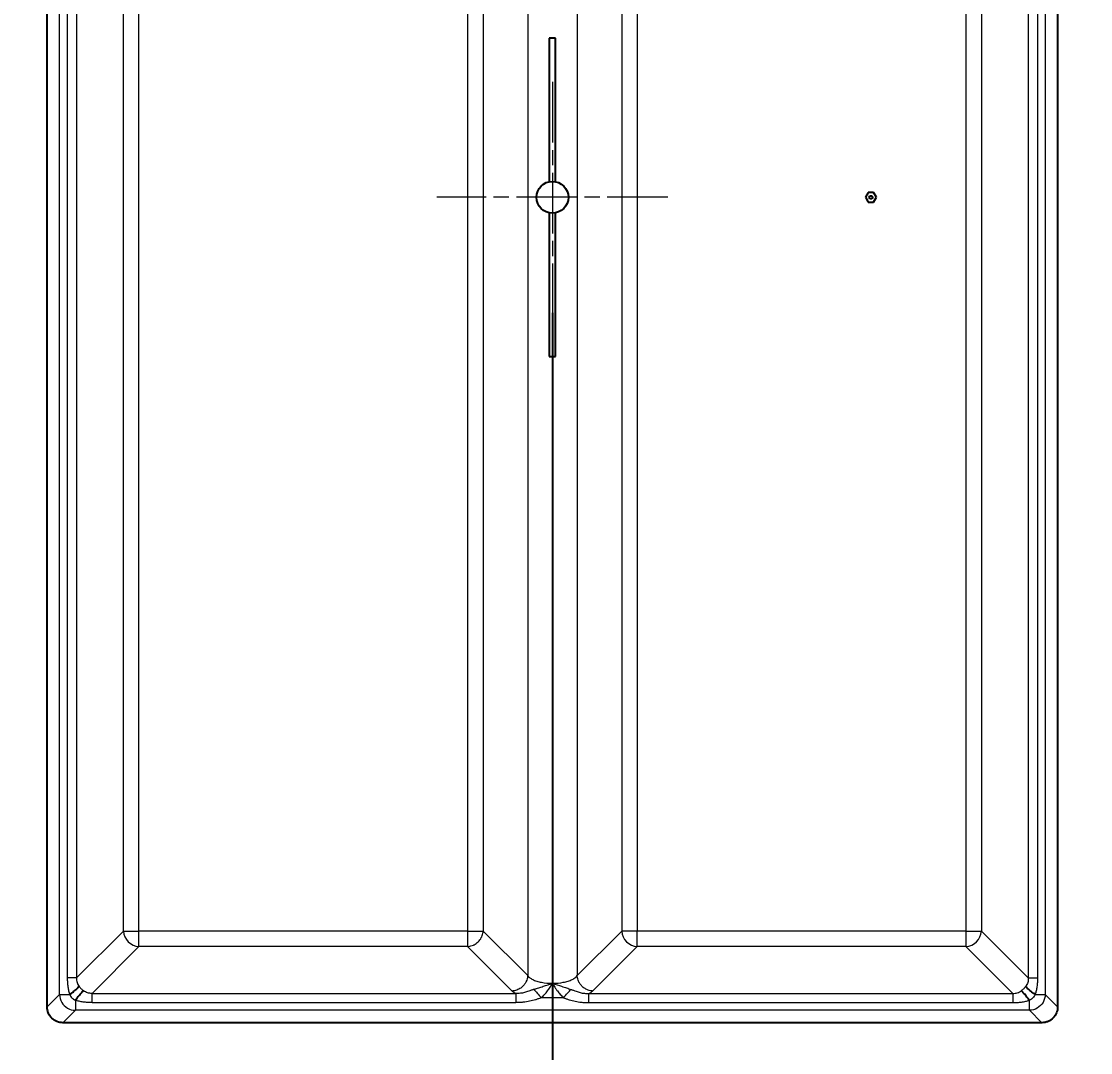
# Model space of a CAD drawing. Header units: millimetres. Extents: x 0 to 1486, y 0 to 1051.
# Drawn here: x 405.82 to 439.4, y 170.37 to 202.78 of the extents above; entities that cross this region are included whole.
import ezdxf

# ---------------------------------------------------------------- set-up
doc = ezdxf.new("R2010")
doc.units = ezdxf.units.MM
doc.header["$LTSCALE"] = 1.25
doc.linetypes.add('CHAIN', pattern=[0.3543, 0.2362, -0.0295, 0.0591, -0.0295])
for name, color, linetype, lineweight, true_color in [('Bemaßungen(DIN)', 7, 'Continuous', 5, 0x262659), ('Mittelpunktmarkierung(DIN)', 7, 'Continuous', 9, 0x262659), ('Sichtbare Kanten(DIN)', 7, 'Continuous', 25, 0x262659), ('Sichtbare tangentiale Kanten(DIN)', 7, 'Continuous', 15, 0x1a1a3e)]:
    doc.layers.add(name, color=color, linetype=linetype, lineweight=lineweight, true_color=true_color)
doc.styles.add('Aktuell-DINGroßer Text', font='arial.ttf')
doc.dimstyles.new('STANDARD-DIN', dxfattribs={"dimscale": 1.25, "dimtxt": 5.25, "dimasz": 2.5, "dimexe": 3.175, "dimexo": 0, "dimgap": 0.8, "dimtad": 1, "dimrnd": 1e-08, "dimtxsty": 'Aktuell-DINGroßer Text', "dimcen": 0.09, "dimdle": 10, "dimclrd": 256, "dimclre": 256, "dimclrt": 256, "dimazin": 2, "dimtfac": 0.666667, "dimtmove": 0, "dimatfit": 3, "dimfxl": 1, "dimtolj": 1, "dimlwd": 25, "dimlwe": 25, "dimarcsym": 0})

# ---------------------------------------------------------------- blocks, each defined once
blk = doc.blocks.new('_DotSmall')
at = {"color": 0, "linetype": 'ByBlock', "const_width": 0.5}
blk.add_lwpolyline([(-0.0625, 0, 1), (0.0625, 0, 1)], format="xyb", close=True, dxfattribs=at)
blk = doc.blocks.new('*D105')
at = {"layer": 'Bemaßungen(DIN)', "color": 250, "linetype": 'Continuous', "lineweight": 25, "true_color": 0x3f3f3f, "transparency": 16777216}
for p, q in [((388.998, 197.249), (388.998, 74.53)), ((422.498, 193.624), (422.498, 74.53)), ((388.998, 78.499), (422.498, 78.499))]:
    blk.add_line(p, q, dxfattribs=at)
at = {"layer": 'Defpoints', "color": 0, "linetype": 'Continuous', "transparency": 16777216}
for p in [(388.998, 197.249), (422.498, 193.624), (422.498, 78.499)]:
    blk.add_point(p, dxfattribs=at)
at = {"layer": 'Bemaßungen(DIN)', "color": 250, "linetype": 'Continuous', "lineweight": 25, "true_color": 0x3f3f3f, "transparency": 16777216, "xscale": 3.125, "yscale": 3.125, "zscale": 3.125, "rotation": 180}
blk.add_blockref('_DotSmall', (388.998, 78.499), dxfattribs=at)
at = {"layer": 'Bemaßungen(DIN)', "color": 250, "linetype": 'Continuous', "lineweight": 25, "true_color": 0x3f3f3f, "transparency": 16777216, "xscale": 3.125, "yscale": 3.125, "zscale": 3.125}
blk.add_blockref('_DotSmall', (422.498, 78.499), dxfattribs=at)
at = {"layer": 'Bemaßungen(DIN)', "color": 179, "linetype": 'Continuous', "lineweight": 25, "true_color": 0x262659, "transparency": 16777216, "insert": (391.668, 87.386), "char_height": 6.5625, "attachment_point": 1, "style": 'Aktuell-DINGroßer Text'}
blk.add_mtext('\\A1;33,5{\\H4.375;±0,1}', dxfattribs=at)
blk = doc.blocks.new('*D106')
at = {"layer": 'Bemaßungen(DIN)', "color": 250, "linetype": 'Continuous', "lineweight": 25, "true_color": 0x3f3f3f, "transparency": 16777216}
for p, q in [((458.998, 197.249), (458.998, 74.53)), ((422.498, 193.624), (422.498, 74.53)), ((422.498, 78.499), (458.998, 78.499))]:
    blk.add_line(p, q, dxfattribs=at)
at = {"layer": 'Defpoints', "color": 0, "linetype": 'Continuous', "transparency": 16777216}
for p in [(458.998, 197.249), (422.498, 193.624), (458.998, 78.499)]:
    blk.add_point(p, dxfattribs=at)
at = {"layer": 'Bemaßungen(DIN)', "color": 250, "linetype": 'Continuous', "lineweight": 25, "true_color": 0x3f3f3f, "transparency": 16777216, "xscale": 3.125, "yscale": 3.125, "zscale": 3.125, "rotation": 180}
blk.add_blockref('_DotSmall', (422.498, 78.499), dxfattribs=at)
at = {"layer": 'Bemaßungen(DIN)', "color": 250, "linetype": 'Continuous', "lineweight": 25, "true_color": 0x3f3f3f, "transparency": 16777216, "xscale": 3.125, "yscale": 3.125, "zscale": 3.125}
blk.add_blockref('_DotSmall', (458.998, 78.499), dxfattribs=at)
at = {"layer": 'Bemaßungen(DIN)', "color": 179, "linetype": 'Continuous', "lineweight": 25, "true_color": 0x262659, "transparency": 16777216, "insert": (438.214, 86.061), "char_height": 6.5625, "attachment_point": 1, "style": 'Aktuell-DINGroßer Text'}
blk.add_mtext('\\A1; \\fArial|b0|i0;{\\H6.5625; }', dxfattribs=at)
blk = doc.blocks.new('*D125')
at = {"layer": 'Bemaßungen(DIN)', "color": 250, "linetype": 'Continuous', "lineweight": 25, "true_color": 0x3f3f3f, "transparency": 16777216}
for p, q in [((422.498, 193.624), (422.498, 102.655)), ((458.998, 193.624), (458.998, 102.655)), ((455.873, 106.624), (425.623, 106.624))]:
    blk.add_line(p, q, dxfattribs=at)
at = {"layer": 'Bemaßungen(DIN)', "color": 250, "linetype": 'Continuous', "true_color": 0x3f3f3f, "transparency": 16777216}
for points in [[(425.623, 107.145), (425.623, 106.103), (422.498, 106.624)], [(455.873, 107.145), (455.873, 106.103), (458.998, 106.624)]]:
    blk.add_solid(points, dxfattribs=at)
at = {"layer": 'Defpoints', "color": 0, "linetype": 'Continuous', "transparency": 16777216}
for p in [(422.498, 193.624), (458.998, 193.624), (422.498, 106.624)]:
    blk.add_point(p, dxfattribs=at)
at = {"layer": 'Bemaßungen(DIN)', "color": 179, "linetype": 'Continuous', "lineweight": 25, "true_color": 0x262659, "transparency": 16777216, "insert": (426.655, 115.511), "char_height": 6.5625, "attachment_point": 1, "style": 'Aktuell-DINGroßer Text'}
blk.add_mtext('\\A1;36,5{\\H4.375;±0,1}', dxfattribs=at)

msp = doc.modelspace()

# ---------------------------------------------------------------- linework, layer by layer
at = {"layer": 'Mittelpunktmarkierung(DIN)', "linetype": 'CHAIN', "ltscale": 6.444903}
for p, q in [((422.4985, 200.8739), (422.4985, 193.6239)), ((426.1235, 197.2489), (418.8735, 197.2489))]:
    msp.add_line(p, q, dxfattribs=at)
at = {"layer": 'Sichtbare Kanten(DIN)'}
for p, q in [((406.6335, 171.809), (406.6335, 222.6887)), ((438.3635, 222.6887), (438.3635, 171.809)), ((422.5985, 202.2489), (422.3985, 202.2489)), ((422.3985, 202.2489), (422.3985, 197.7388)), ((422.5985, 197.7388), (422.5985, 202.2489)), ((432.4119, 197.3989), (432.3253, 197.2489)), ((432.3253, 197.2489), (432.4119, 197.0989)), ((432.5851, 197.3989), (432.4119, 197.3989)), ((432.4119, 197.0989), (432.5851, 197.0989)), ((432.4407, 197.2489), (432.4696, 197.2989)), ((432.4696, 197.1989), (432.4407, 197.2489)), ((432.4696, 197.2989), (432.5273, 197.2989)), ((432.5273, 197.1989), (432.4696, 197.1989)), ((432.5273, 197.2989), (432.5562, 197.2489)), ((432.5562, 197.2489), (432.5273, 197.1989)), ((432.6717, 197.2489), (432.5851, 197.3989)), ((432.5851, 197.0989), (432.6717, 197.2489)), ((422.3985, 196.759), (422.3985, 192.2489)), ((422.5985, 192.2489), (422.5985, 196.759)), ((422.3985, 192.2489), (422.5985, 192.2489)), ((437.8683, 171.3139), (407.1286, 171.3139))]:
    msp.add_line(p, q, dxfattribs=at)
msp.add_circle((422.4985, 197.2489), 0.5, dxfattribs=at)
for points, knots in [([(407.3397, 172.1991), (407.3555, 172.2108), (407.3711, 172.2224), (407.3864, 172.234), (407.4054, 172.2485), (407.424, 172.2629), (407.4417, 172.2769), (407.4524, 172.2854), (407.4628, 172.2937), (407.4728, 172.3019), (407.493, 172.3183), (407.5119, 172.3341), (407.5292, 172.3492), (407.5466, 172.3642), (407.5623, 172.3784), (407.5763, 172.3916), (407.5833, 172.3982), (407.5898, 172.4045), (407.5959, 172.4106), (407.6059, 172.4206), (407.6147, 172.4299), (407.622, 172.4383), (407.6279, 172.4451), (407.6328, 172.4512), (407.6368, 172.4567)], [-1.0769104, -1.0769104, -1.0769104, -1.0769104, -0.9572537, -0.9572537, -0.9572537, -0.8077, -0.8077, -0.8077, -0.7179403, -0.7179403, -0.7179403, -0.5384552, -0.5384552, -0.5384552, -0.3589701, -0.3589701, -0.3589701, -0.2692104, -0.2692104, -0.2692104, -0.1196567, -0.1196567, -0.1196567, 0, 0, 0, 0]), ([(407.5187, 172.0201), (407.5304, 172.0359), (407.542, 172.0515), (407.5536, 172.0668), (407.5681, 172.0858), (407.5825, 172.1044), (407.5965, 172.1221), (407.605, 172.1328), (407.6133, 172.1432), (407.6215, 172.1532), (407.6379, 172.1734), (407.6537, 172.1923), (407.6687, 172.2096), (407.6838, 172.227), (407.698, 172.2427), (407.7112, 172.2567), (407.7178, 172.2637), (407.7241, 172.2702), (407.7302, 172.2763), (407.7402, 172.2863), (407.7495, 172.2951), (407.7579, 172.3024), (407.7647, 172.3083), (407.7708, 172.3132), (407.7763, 172.3172)], [-1.0769104, -1.0769104, -1.0769104, -1.0769104, -0.9572537, -0.9572537, -0.9572537, -0.8077, -0.8077, -0.8077, -0.7179403, -0.7179403, -0.7179403, -0.5384552, -0.5384552, -0.5384552, -0.3589701, -0.3589701, -0.3589701, -0.2692104, -0.2692104, -0.2692104, -0.1196567, -0.1196567, -0.1196567, 0, 0, 0, 0]), ([(437.4782, 172.0201), (437.4666, 172.0359), (437.4549, 172.0515), (437.4433, 172.0668), (437.4288, 172.0858), (437.4145, 172.1044), (437.4004, 172.1221), (437.392, 172.1328), (437.3836, 172.1432), (437.3754, 172.1532), (437.359, 172.1734), (437.3432, 172.1923), (437.3282, 172.2096), (437.3131, 172.227), (437.2989, 172.2427), (437.2857, 172.2567), (437.2791, 172.2637), (437.2728, 172.2702), (437.2668, 172.2763), (437.2567, 172.2863), (437.2474, 172.2951), (437.239, 172.3024), (437.2323, 172.3083), (437.2261, 172.3132), (437.2206, 172.3172)], [-1.0769104, -1.0769104, -1.0769104, -1.0769104, -0.9572537, -0.9572537, -0.9572537, -0.8077, -0.8077, -0.8077, -0.7179403, -0.7179403, -0.7179403, -0.5384552, -0.5384552, -0.5384552, -0.3589701, -0.3589701, -0.3589701, -0.2692104, -0.2692104, -0.2692104, -0.1196567, -0.1196567, -0.1196567, 0, 0, 0, 0]), ([(437.6573, 172.1991), (437.6414, 172.2108), (437.6258, 172.2224), (437.6106, 172.234), (437.5915, 172.2485), (437.573, 172.2629), (437.5552, 172.2769), (437.5445, 172.2854), (437.5342, 172.2937), (437.5241, 172.3019), (437.5039, 172.3183), (437.485, 172.3341), (437.4677, 172.3492), (437.4504, 172.3642), (437.4346, 172.3784), (437.4206, 172.3916), (437.4136, 172.3982), (437.4071, 172.4045), (437.4011, 172.4106), (437.391, 172.4206), (437.3822, 172.4299), (437.3749, 172.4383), (437.369, 172.4451), (437.3641, 172.4512), (437.3601, 172.4567)], [-1.0769104, -1.0769104, -1.0769104, -1.0769104, -0.9572537, -0.9572537, -0.9572537, -0.8077, -0.8077, -0.8077, -0.7179403, -0.7179403, -0.7179403, -0.5384552, -0.5384552, -0.5384552, -0.3589701, -0.3589701, -0.3589701, -0.2692104, -0.2692104, -0.2692104, -0.1196567, -0.1196567, -0.1196567, 0, 0, 0, 0]), ([(407.1286, 171.3139), (407.0646, 171.3139), (407.0002, 171.3263), (406.8823, 171.3741), (406.8286, 171.4091), (406.7377, 171.4972), (406.701, 171.5501), (406.6616, 171.6397), (406.6511, 171.6727), (406.6371, 171.7401), (406.6335, 171.7746), (406.6335, 171.809)], [0, 0, 0, 0, 0.019193526, 0.019193526, 0.038166014, 0.038166014, 0.057250771, 0.057250771, 0.067667509, 0.067667509, 0.078108379, 0.078108379, 0.078108379, 0.078108379]), ([(438.3635, 171.809), (438.3635, 171.745), (438.351, 171.6806), (438.3033, 171.5627), (438.2683, 171.509), (438.1801, 171.4181), (438.1272, 171.3814), (438.0376, 171.342), (438.0046, 171.3315), (437.9372, 171.3175), (437.9028, 171.3139), (437.8683, 171.3139)], [0, 0, 0, 0, 0.019193526, 0.019193526, 0.038166014, 0.038166014, 0.057250771, 0.057250771, 0.067667509, 0.067667509, 0.078108379, 0.078108379, 0.078108379, 0.078108379])]:
    msp.add_open_spline(points, degree=3, knots=knots, dxfattribs=at)
at = {"layer": 'Sichtbare tangentiale Kanten(DIN)'}
for p, q in [((407.0236, 172.1991), (407.0236, 222.2986)), ((437.9734, 222.2986), (437.9734, 172.1991)), ((407.2644, 221.7758), (407.2644, 172.722)), ((407.556, 221.7758), (407.556, 172.722)), ((421.7216, 221.7024), (421.7216, 172.7953)), ((423.2753, 221.7024), (423.2753, 172.7953)), ((437.4409, 221.7758), (437.4409, 172.722)), ((437.7325, 221.7758), (437.7325, 172.722)), ((409.0271, 174.193), (409.0271, 220.3047)), ((409.5126, 174.193), (409.5126, 220.3047)), ((419.8365, 220.3047), (419.8365, 174.193)), ((420.3221, 220.3047), (420.3221, 174.193)), ((424.6749, 220.3047), (424.6749, 174.193)), ((425.1604, 220.3047), (425.1604, 174.193)), ((435.4843, 220.3047), (435.4843, 174.193)), ((435.9699, 220.3047), (435.9699, 174.193)), ((407.556, 172.722), (409.0271, 174.193)), ((409.0271, 174.193), (409.5126, 174.193)), ((409.5126, 173.7075), (409.5126, 174.193)), ((419.8365, 174.193), (409.5126, 174.193)), ((419.8365, 174.193), (420.3221, 174.193)), ((419.8365, 174.193), (419.8365, 173.7075)), ((420.3221, 174.193), (421.7216, 172.7953)), ((424.6749, 174.193), (423.2753, 172.7953)), ((425.1604, 174.193), (424.6749, 174.193)), ((425.1604, 173.7075), (425.1604, 174.193)), ((435.4843, 174.193), (425.1604, 174.193)), ((435.4843, 174.193), (435.4843, 173.7075)), ((435.4843, 174.193), (435.9699, 174.193)), ((437.4409, 172.722), (435.9699, 174.193)), ((408.0416, 172.2364), (409.5126, 173.7075)), ((419.8365, 173.7075), (409.5126, 173.7075)), ((419.8365, 173.7075), (421.2361, 172.3097)), ((425.1604, 173.7075), (423.7608, 172.3097)), ((435.4843, 173.7075), (425.1604, 173.7075)), ((436.9553, 172.2364), (435.4843, 173.7075)), ((407.556, 172.722), (407.2644, 172.722)), ((437.4409, 172.722), (437.7325, 172.722)), ((406.6335, 171.809), (407.0236, 172.1991)), ((408.0416, 171.9449), (408.0416, 172.2364)), ((408.0416, 172.2364), (421.35, 172.2364)), ((408.0416, 171.9449), (421.35, 171.9449)), ((421.35, 172.2364), (421.35, 171.9449)), ((422.8459, 172.1001), (422.1512, 172.1001)), ((423.647, 171.9449), (423.647, 172.2364)), ((423.647, 172.2364), (436.9553, 172.2364)), ((423.647, 171.9449), (436.9553, 171.9449)), ((436.9553, 172.2364), (436.9553, 171.9449)), ((437.6573, 172.1991), (437.9734, 172.1991)), ((438.3635, 171.809), (437.9734, 172.1991)), ((407.1286, 171.3139), (407.5187, 171.704)), ((437.4782, 171.704), (407.5187, 171.704)), ((437.8683, 171.3139), (437.4782, 171.704))]:
    msp.add_line(p, q, dxfattribs=at)
for centre, major_axis, ratio, start_param, end_param in [((409.5126, 174.193), (0.3536, -0.3536), 0.9446321, 3.9554703, 5.4693077), ((425.1604, 174.193), (0.3533, -0.3538), 0.9445654, 3.9561594, 5.4699263), ((435.4843, 174.193), (-0.3536, -0.3536), 0.9446321, 0.8138776, 2.327715), ((422.2928, 172.3683), (1.094, -0.0179), 0.2634519, 3.4077328, 3.677844), ((422.1512, 172.1001), (0.3344, -0.3717), 0.0000692, 3.9311732, 4.7123471), ((422.8458, 172.1), (0.3343, 0.3717), 0.0000692, 4.7125872, 5.493443), ((422.7041, 172.3683), (1.094, 0.0179), 0.2634519, 5.746934, 6.0170452)]:
    msp.add_ellipse(centre, major_axis=major_axis, ratio=ratio, start_param=start_param, end_param=end_param, dxfattribs=at)
for points, knots in [([(419.8365, 173.7075), (419.8482, 173.7081), (419.8599, 173.7092), (419.8716, 173.7107), (419.8949, 173.7138), (419.918, 173.7185), (419.9409, 173.7248), (419.9665, 173.7319), (419.9918, 173.741), (420.0162, 173.7521), (420.0244, 173.7557), (420.0324, 173.7597), (420.0404, 173.7638), (420.0881, 173.7885), (420.1322, 173.8208), (420.1705, 173.8591), (420.2087, 173.8973), (420.241, 173.9414), (420.2657, 173.9892), (420.2699, 173.9971), (420.2738, 174.0052), (420.2775, 174.0133), (420.2885, 174.0378), (420.2977, 174.063), (420.3048, 174.0887), (420.3111, 174.1115), (420.3158, 174.1347), (420.3188, 174.158), (420.3203, 174.1697), (420.3214, 174.1813), (420.3221, 174.193)], [0, 0, 0, 0, 0.0720856, 0.0720856, 0.0720856, 0.2162567, 0.2162567, 0.2162567, 0.3784425, 0.3784425, 0.3784425, 0.4325134, 0.4325134, 0.4325134, 0.7568985, 0.7568985, 0.7568985, 1.0812835, 1.0812835, 1.0812835, 1.1353545, 1.1353545, 1.1353545, 1.2975402, 1.2975402, 1.2975402, 1.4417114, 1.4417114, 1.4417114, 1.5137969, 1.5137969, 1.5137969, 1.5137969]), ([(407.2644, 172.722), (407.2645, 172.7103), (407.2646, 172.6986), (407.2648, 172.6869), (407.2649, 172.6752), (407.2653, 172.6635), (407.2657, 172.6519), (407.2665, 172.6286), (407.2677, 172.6054), (407.2693, 172.5823), (407.2726, 172.5363), (407.2774, 172.4909), (407.2838, 172.4468), (407.2902, 172.4025), (407.2982, 172.3595), (407.3076, 172.3181), (407.3123, 172.2975), (407.3174, 172.2772), (407.3227, 172.2573), (407.3254, 172.2474), (407.3281, 172.2376), (407.3309, 172.2279), (407.3338, 172.2182), (407.3367, 172.2086), (407.3397, 172.1991)], [0, 0, 0, 0, 0.03321382, 0.03321382, 0.03321382, 0.06641125, 0.06641125, 0.06641125, 0.13277377, 0.13277377, 0.13277377, 0.26517816, 0.26517816, 0.26517816, 0.3981672, 0.3981672, 0.3981672, 0.46455773, 0.46455773, 0.46455773, 0.4977404, 0.4977404, 0.4977404, 0.53089997, 0.53089997, 0.53089997, 0.53089997]), ([(407.556, 172.722), (407.5535, 172.6727), (407.5655, 172.5764), (407.6094, 172.4941), (407.6368, 172.4567)], [0, 0, 0, 0, 0.14249094, 0.285274, 0.285274, 0.285274, 0.285274]), ([(421.7216, 172.7953), (421.7209, 172.7836), (421.7198, 172.7719), (421.7183, 172.7603), (421.7153, 172.737), (421.7106, 172.7138), (421.7043, 172.691), (421.6972, 172.6653), (421.6881, 172.64), (421.677, 172.6156), (421.6733, 172.6075), (421.6694, 172.5994), (421.6653, 172.5914), (421.6488, 172.5596), (421.6289, 172.5294), (421.6062, 172.5015), (421.5948, 172.4875), (421.5828, 172.4741), (421.57, 172.4613), (421.5573, 172.4486), (421.5439, 172.4365), (421.5299, 172.4251), (421.495, 172.3967), (421.4565, 172.3728), (421.4158, 172.3543), (421.3913, 172.3433), (421.3661, 172.3341), (421.3404, 172.327), (421.3176, 172.3207), (421.2944, 172.316), (421.2711, 172.313), (421.2594, 172.3115), (421.2478, 172.3104), (421.2361, 172.3097)], [-1.5137969, -1.5137969, -1.5137969, -1.5137969, -1.4417114, -1.4417114, -1.4417114, -1.2975402, -1.2975402, -1.2975402, -1.1353545, -1.1353545, -1.1353545, -1.0812835, -1.0812835, -1.0812835, -0.8650268, -0.8650268, -0.8650268, -0.7568985, -0.7568985, -0.7568985, -0.6487701, -0.6487701, -0.6487701, -0.3784425, -0.3784425, -0.3784425, -0.2162567, -0.2162567, -0.2162567, -0.0720856, -0.0720856, -0.0720856, 0, 0, 0, 0]), ([(421.7216, 172.7953), (421.7428, 172.761), (421.7785, 172.7281), (421.8265, 172.6983), (421.8425, 172.6884), (421.8598, 172.6788), (421.8785, 172.6697), (421.9158, 172.6514), (421.9583, 172.6348), (422.0049, 172.6203), (422.0515, 172.6057), (422.1023, 172.5932), (422.1557, 172.5831), (422.2625, 172.5629), (422.3803, 172.5523), (422.4985, 172.5523)], [-1.0975594, -1.0975594, -1.0975594, -1.0975594, -0.8232491, -0.8232491, -0.8232491, -0.7317063, -0.7317063, -0.7317063, -0.5486389, -0.5486389, -0.5486389, -0.3658531, -0.3658531, -0.3658531, 0, 0, 0, 0]), ([(422.4985, 172.5523), (422.6166, 172.5523), (422.7344, 172.5629), (422.8412, 172.5831), (422.8946, 172.5932), (422.9454, 172.6057), (422.992, 172.6203), (423.0387, 172.6348), (423.0811, 172.6514), (423.1184, 172.6697), (423.1371, 172.6788), (423.1544, 172.6884), (423.1704, 172.6983), (423.2184, 172.7281), (423.2541, 172.761), (423.2753, 172.7953)], [0, 0, 0, 0, 0.3658531, 0.3658531, 0.3658531, 0.5486389, 0.5486389, 0.5486389, 0.7317063, 0.7317063, 0.7317063, 0.8232491, 0.8232491, 0.8232491, 1.0975594, 1.0975594, 1.0975594, 1.0975594]), ([(423.7608, 172.3097), (423.7492, 172.3104), (423.7375, 172.3115), (423.7258, 172.313), (423.7025, 172.316), (423.6793, 172.3207), (423.6565, 172.327), (423.6308, 172.3341), (423.6056, 172.3433), (423.5812, 172.3543), (423.5404, 172.3728), (423.5019, 172.3967), (423.467, 172.4251), (423.453, 172.4365), (423.4396, 172.4486), (423.4269, 172.4613), (423.4142, 172.4741), (423.4021, 172.4875), (423.3907, 172.5015), (423.368, 172.5294), (423.3481, 172.5596), (423.3316, 172.5914), (423.3275, 172.5994), (423.3236, 172.6075), (423.3199, 172.6156), (423.3088, 172.64), (423.2997, 172.6653), (423.2926, 172.691), (423.2863, 172.7138), (423.2816, 172.737), (423.2786, 172.7603), (423.2771, 172.7719), (423.276, 172.7836), (423.2753, 172.7953)], [-1.5137969, -1.5137969, -1.5137969, -1.5137969, -1.4417114, -1.4417114, -1.4417114, -1.2975402, -1.2975402, -1.2975402, -1.1353545, -1.1353545, -1.1353545, -0.8650268, -0.8650268, -0.8650268, -0.7568985, -0.7568985, -0.7568985, -0.6487701, -0.6487701, -0.6487701, -0.4325134, -0.4325134, -0.4325134, -0.3784425, -0.3784425, -0.3784425, -0.2162567, -0.2162567, -0.2162567, -0.0720856, -0.0720856, -0.0720856, 0, 0, 0, 0]), ([(437.4409, 172.722), (437.4434, 172.6727), (437.4315, 172.5764), (437.3875, 172.4941), (437.3601, 172.4567)], [0, 0, 0, 0, 0.14249094, 0.285274, 0.285274, 0.285274, 0.285274]), ([(437.7325, 172.722), (437.7324, 172.7103), (437.7324, 172.6986), (437.7322, 172.6869), (437.732, 172.6752), (437.7317, 172.6635), (437.7312, 172.6519), (437.7304, 172.6286), (437.7292, 172.6054), (437.7276, 172.5823), (437.7244, 172.5363), (437.7195, 172.4909), (437.7131, 172.4468), (437.7067, 172.4025), (437.6987, 172.3595), (437.6893, 172.3181), (437.6846, 172.2975), (437.6796, 172.2772), (437.6742, 172.2573), (437.6716, 172.2474), (437.6688, 172.2376), (437.666, 172.2279), (437.6631, 172.2182), (437.6602, 172.2086), (437.6573, 172.1991)], [0, 0, 0, 0, 0.03321382, 0.03321382, 0.03321382, 0.06641125, 0.06641125, 0.06641125, 0.13277377, 0.13277377, 0.13277377, 0.26517816, 0.26517816, 0.26517816, 0.3981672, 0.3981672, 0.3981672, 0.46455773, 0.46455773, 0.46455773, 0.4977404, 0.4977404, 0.4977404, 0.53089997, 0.53089997, 0.53089997, 0.53089997]), ([(407.6368, 172.4567), (407.6559, 172.4308), (407.6986, 172.3799), (407.7494, 172.337), (407.7763, 172.3172)], [0, 0, 0, 0, 0.09759049, 0.19891575, 0.19891575, 0.19891575, 0.19891575]), ([(408.0416, 172.2364), (407.9923, 172.2339), (407.896, 172.2459), (407.8137, 172.2898), (407.7763, 172.3172)], [0, 0, 0, 0, 0.14249094, 0.285274, 0.285274, 0.285274, 0.285274]), ([(421.9157, 172.3618), (421.9084, 172.3594), (421.9012, 172.357), (421.8941, 172.3546), (421.887, 172.3523), (421.8801, 172.3499), (421.8734, 172.3475), (421.8598, 172.3428), (421.8467, 172.338), (421.8339, 172.3334), (421.8057, 172.323), (421.7793, 172.3129), (421.7534, 172.3034), (421.7089, 172.2872), (421.666, 172.2728), (421.6229, 172.2615), (421.5809, 172.2505), (421.5386, 172.2426), (421.4961, 172.2381), (421.4703, 172.2354), (421.4443, 172.234), (421.4184, 172.2338), (421.407, 172.2337), (421.3955, 172.2339), (421.3841, 172.2344), (421.3727, 172.2348), (421.3613, 172.2356), (421.35, 172.2364)], [0, 0, 0, 0, 0.01897228, 0.01897228, 0.01897228, 0.03796594, 0.03796594, 0.03796594, 0.07600353, 0.07600353, 0.07600353, 0.16039524, 0.16039524, 0.16039524, 0.30539712, 0.30539712, 0.30539712, 0.44668431, 0.44668431, 0.44668431, 0.53247752, 0.53247752, 0.53247752, 0.57051482, 0.57051482, 0.57051482, 0.60860001, 0.60860001, 0.60860001, 0.60860001]), ([(421.9157, 172.3618), (421.9251, 172.3648), (421.9345, 172.3678), (421.944, 172.3709), (421.9536, 172.3741), (421.9633, 172.3772), (421.9731, 172.3804), (421.9927, 172.3869), (422.0129, 172.3935), (422.0338, 172.4004), (422.0769, 172.4146), (422.1231, 172.4298), (422.1735, 172.446), (422.2206, 172.461), (422.2712, 172.4769), (422.3247, 172.4942), (422.3523, 172.5031), (422.3807, 172.5123), (422.4098, 172.522), (422.4243, 172.5268), (422.4389, 172.5318), (422.4537, 172.5368), (422.4685, 172.5419), (422.4835, 172.547), (422.4985, 172.5523)], [0, 0, 0, 0, 0.0397614, 0.0397614, 0.0397614, 0.07945706, 0.07945706, 0.07945706, 0.15871475, 0.15871475, 0.15871475, 0.32258978, 0.32258978, 0.32258978, 0.4758974, 0.4758974, 0.4758974, 0.55516805, 0.55516805, 0.55516805, 0.59470833, 0.59470833, 0.59470833, 0.634183, 0.634183, 0.634183, 0.634183]), ([(422.1512, 172.1001), (422.1599, 172.1081), (422.1688, 172.1161), (422.1774, 172.1243), (422.1861, 172.1325), (422.1947, 172.1409), (422.2031, 172.1493), (422.22, 172.1661), (422.2365, 172.1834), (422.2525, 172.201), (422.2858, 172.2376), (422.3173, 172.2758), (422.3471, 172.3152), (422.3749, 172.352), (422.4003, 172.3906), (422.4251, 172.4294), (422.4379, 172.4495), (422.4505, 172.4698), (422.4628, 172.4902), (422.469, 172.5004), (422.4751, 172.5107), (422.481, 172.521), (422.487, 172.5314), (422.4928, 172.5418), (422.4985, 172.5523)], [0, 0, 0, 0, 0.03572785, 0.03572785, 0.03572785, 0.07149694, 0.07149694, 0.07149694, 0.14312062, 0.14312062, 0.14312062, 0.29141532, 0.29141532, 0.29141532, 0.42964001, 0.42964001, 0.42964001, 0.50120862, 0.50120862, 0.50120862, 0.53702584, 0.53702584, 0.53702584, 0.57289678, 0.57289678, 0.57289678, 0.57289678]), ([(422.4985, 172.5523), (422.6005, 172.5166), (422.7642, 172.4654), (422.9475, 172.4059), (423.0382, 172.3756), (423.0812, 172.3617)], [0, 0, 0, 0, 0.26896933, 0.45156768, 0.63416604, 0.63416604, 0.63416604, 0.63416604]), ([(422.4985, 172.5523), (422.5042, 172.5418), (422.5099, 172.5313), (422.5159, 172.521), (422.5218, 172.5107), (422.5279, 172.5004), (422.534, 172.4902), (422.5463, 172.4697), (422.5588, 172.4494), (422.5716, 172.4292), (422.5893, 172.4011), (422.6075, 172.3732), (422.627, 172.3462), (422.6355, 172.3344), (422.6441, 172.3228), (422.6529, 172.3112), (422.6818, 172.2732), (422.7123, 172.2363), (422.7445, 172.201), (422.7606, 172.1834), (422.7771, 172.1661), (422.794, 172.1492), (422.8024, 172.1408), (422.8109, 172.1325), (422.8196, 172.1243), (422.8283, 172.1161), (422.8371, 172.1081), (422.8459, 172.1001)], [0, 0, 0, 0, 0.0358734, 0.0358734, 0.0358734, 0.07170528, 0.07170528, 0.07170528, 0.14331927, 0.14331927, 0.14331927, 0.24303125, 0.24303125, 0.24303125, 0.28653163, 0.28653163, 0.28653163, 0.42986368, 0.42986368, 0.42986368, 0.50150264, 0.50150264, 0.50150264, 0.53727834, 0.53727834, 0.53727834, 0.5730102, 0.5730102, 0.5730102, 0.5730102]), ([(423.0812, 172.3617), (423.0885, 172.3593), (423.0957, 172.3569), (423.1028, 172.3546), (423.1099, 172.3522), (423.1168, 172.3498), (423.1236, 172.3475), (423.1372, 172.3427), (423.1503, 172.338), (423.163, 172.3333), (423.1912, 172.323), (423.2176, 172.3129), (423.2436, 172.3034), (423.2881, 172.2871), (423.331, 172.2727), (423.3741, 172.2615), (423.4161, 172.2505), (423.4584, 172.2426), (423.5009, 172.2381), (423.5267, 172.2354), (423.5526, 172.234), (423.5785, 172.2338), (423.5899, 172.2337), (423.6014, 172.2339), (423.6128, 172.2344), (423.6242, 172.2348), (423.6356, 172.2356), (423.647, 172.2364)], [0, 0, 0, 0, 0.01897293, 0.01897293, 0.01897293, 0.03796717, 0.03796717, 0.03796717, 0.07600559, 0.07600559, 0.07600559, 0.16042953, 0.16042953, 0.16042953, 0.30545971, 0.30545971, 0.30545971, 0.44674818, 0.44674818, 0.44674818, 0.53248555, 0.53248555, 0.53248555, 0.57052339, 0.57052339, 0.57052339, 0.60860904, 0.60860904, 0.60860904, 0.60860904]), ([(436.9553, 172.2364), (437.0046, 172.2339), (437.1009, 172.2459), (437.1832, 172.2898), (437.2206, 172.3172)], [0, 0, 0, 0, 0.14249094, 0.285274, 0.285274, 0.285274, 0.285274]), ([(437.3601, 172.4567), (437.341, 172.4308), (437.2983, 172.3799), (437.2475, 172.337), (437.2206, 172.3172)], [0, 0, 0, 0, 0.09759049, 0.19891575, 0.19891575, 0.19891575, 0.19891575]), ([(407.0236, 172.1991), (407.0261, 172.1991), (407.0299, 172.1991), (407.0349, 172.1991), (407.0417, 172.1991), (407.0508, 172.1991), (407.0621, 172.1991), (407.0672, 172.1991), (407.0727, 172.1991), (407.0786, 172.1991), (407.0953, 172.1991), (407.1153, 172.1991), (407.1381, 172.1991), (407.1541, 172.1991), (407.1716, 172.1991), (407.1901, 172.1991), (407.2071, 172.1991), (407.225, 172.1991), (407.2436, 172.1991), (407.2577, 172.1991), (407.2722, 172.1991), (407.287, 172.1991), (407.3042, 172.1991), (407.3218, 172.1991), (407.3397, 172.1991)], [0, 0, 0, 0, 0.1366456, 0.1366456, 0.1366456, 0.3250932, 0.3250932, 0.3250932, 0.4099368, 0.4099368, 0.4099368, 0.6502295, 0.6502295, 0.6502295, 0.8198736, 0.8198736, 0.8198736, 0.9753762, 0.9753762, 0.9753762, 1.0931648, 1.0931648, 1.0931648, 1.2298104, 1.2298104, 1.2298104, 1.2298104]), ([(407.3397, 172.1991), (407.348, 172.182), (407.3669, 172.1467), (407.4079, 172.0936), (407.4626, 172.0493), (407.4996, 172.0294), (407.5187, 172.0201)], [0, 0, 0, 0, 0.06385433, 0.1271103, 0.18750841, 0.25908506, 0.25908506, 0.25908506, 0.25908506]), ([(408.0416, 171.9449), (408.0299, 171.9449), (408.0182, 171.945), (408.0065, 171.9452), (407.9948, 171.9453), (407.9831, 171.9457), (407.9715, 171.9461), (407.9482, 171.9469), (407.925, 171.9481), (407.9019, 171.9497), (407.8559, 171.953), (407.8105, 171.9578), (407.7664, 171.9642), (407.7221, 171.9706), (407.6791, 171.9786), (407.6377, 171.988), (407.617, 171.9927), (407.5968, 171.9978), (407.5769, 172.0031), (407.567, 172.0058), (407.5572, 172.0085), (407.5475, 172.0113), (407.5378, 172.0142), (407.5282, 172.0171), (407.5187, 172.0201)], [0, 0, 0, 0, 0.03321382, 0.03321382, 0.03321382, 0.06641125, 0.06641125, 0.06641125, 0.13277377, 0.13277377, 0.13277377, 0.26517816, 0.26517816, 0.26517816, 0.3981672, 0.3981672, 0.3981672, 0.46455773, 0.46455773, 0.46455773, 0.4977404, 0.4977404, 0.4977404, 0.53089995, 0.53089995, 0.53089995, 0.53089995]), ([(407.5187, 172.0201), (407.5187, 171.9996), (407.5187, 171.9334), (407.5187, 171.832), (407.5187, 171.741), (407.5187, 171.7106), (407.5187, 171.704)], [-0.48919907, -0.48919907, -0.48919907, -0.48919907, -0.42706452, -0.28470968, -0.14235484, 0, 0, 0, 0]), ([(422.1512, 172.1001), (422.1441, 172.0973), (422.1372, 172.0945), (422.1302, 172.0917), (422.1232, 172.089), (422.1161, 172.0862), (422.109, 172.0835), (422.0949, 172.078), (422.0806, 172.0727), (422.0662, 172.0673), (422.0373, 172.0568), (422.0078, 172.0465), (421.9775, 172.0369), (421.9742, 172.0358), (421.9709, 172.0348), (421.9676, 172.0337), (421.9093, 172.0156), (421.8479, 171.9995), (421.7834, 171.9864), (421.7205, 171.9736), (421.6547, 171.9636), (421.5871, 171.9567), (421.5824, 171.9562), (421.5778, 171.9557), (421.5731, 171.9553), (421.5365, 171.9518), (421.4995, 171.9492), (421.4622, 171.9474), (421.4436, 171.9466), (421.4249, 171.9459), (421.4062, 171.9455), (421.3875, 171.9451), (421.3687, 171.945), (421.35, 171.9449)], [0, 0, 0, 0, 0.02583351, 0.02583351, 0.02583351, 0.0516036, 0.0516036, 0.0516036, 0.10300036, 0.10300036, 0.10300036, 0.20559562, 0.20559562, 0.20559562, 0.21673382, 0.21673382, 0.21673382, 0.41266739, 0.41266739, 0.41266739, 0.60358148, 0.60358148, 0.60358148, 0.61677746, 0.61677746, 0.61677746, 0.71958411, 0.71958411, 0.71958411, 0.77098124, 0.77098124, 0.77098124, 0.82236981, 0.82236981, 0.82236981, 0.82236981]), ([(422.8459, 172.1001), (422.8529, 172.0973), (422.8599, 172.0945), (422.8669, 172.0917), (422.8739, 172.089), (422.8809, 172.0862), (422.888, 172.0835), (422.9022, 172.078), (422.9164, 172.0727), (422.9309, 172.0673), (422.9597, 172.0567), (422.9892, 172.0465), (423.0195, 172.0368), (423.0228, 172.0358), (423.0261, 172.0347), (423.0295, 172.0337), (423.0877, 172.0155), (423.1491, 171.9995), (423.2137, 171.9864), (423.2765, 171.9736), (423.3423, 171.9636), (423.4099, 171.9567), (423.4146, 171.9562), (423.4192, 171.9557), (423.4239, 171.9553), (423.4604, 171.9518), (423.4974, 171.9492), (423.5347, 171.9474), (423.5533, 171.9466), (423.572, 171.9459), (423.5907, 171.9455), (423.6095, 171.9451), (423.6282, 171.945), (423.647, 171.9449)], [0, 0, 0, 0, 0.02582867, 0.02582867, 0.02582867, 0.05159429, 0.05159429, 0.05159429, 0.10298265, 0.10298265, 0.10298265, 0.20556131, 0.20556131, 0.20556131, 0.21674073, 0.21674073, 0.21674073, 0.4126769, 0.4126769, 0.4126769, 0.60355799, 0.60355799, 0.60355799, 0.61667445, 0.61667445, 0.61667445, 0.7194638, 0.7194638, 0.7194638, 0.77085237, 0.77085237, 0.77085237, 0.82223245, 0.82223245, 0.82223245, 0.82223245]), ([(436.9553, 171.9449), (436.9671, 171.9449), (436.9787, 171.945), (436.9904, 171.9452), (437.0021, 171.9453), (437.0138, 171.9457), (437.0254, 171.9461), (437.0487, 171.9469), (437.072, 171.9481), (437.095, 171.9497), (437.1411, 171.953), (437.1865, 171.9578), (437.2305, 171.9642), (437.2748, 171.9706), (437.3178, 171.9786), (437.3592, 171.988), (437.3799, 171.9927), (437.4001, 171.9978), (437.42, 172.0031), (437.4299, 172.0058), (437.4397, 172.0085), (437.4494, 172.0113), (437.4591, 172.0142), (437.4687, 172.0171), (437.4782, 172.0201)], [0, 0, 0, 0, 0.03321382, 0.03321382, 0.03321382, 0.06641125, 0.06641125, 0.06641125, 0.13277377, 0.13277377, 0.13277377, 0.26517816, 0.26517816, 0.26517816, 0.3981672, 0.3981672, 0.3981672, 0.46455773, 0.46455773, 0.46455773, 0.4977404, 0.4977404, 0.4977404, 0.53089995, 0.53089995, 0.53089995, 0.53089995]), ([(437.6573, 172.1991), (437.6489, 172.182), (437.63, 172.1467), (437.589, 172.0936), (437.5344, 172.0493), (437.4973, 172.0294), (437.4782, 172.0201)], [0, 0, 0, 0, 0.06385433, 0.1271103, 0.18750841, 0.25908506, 0.25908506, 0.25908506, 0.25908506]), ([(437.4782, 171.704), (437.4782, 171.7106), (437.4782, 171.741), (437.4782, 171.832), (437.4782, 171.9334), (437.4782, 171.9996), (437.4782, 172.0201)], [0, 0, 0, 0, 0.14235484, 0.28470968, 0.42706452, 0.48919907, 0.48919907, 0.48919907, 0.48919907])]:
    msp.add_open_spline(points, degree=3, knots=knots, dxfattribs=at)
for points in [[(407.0236, 172.1991), (407.0249, 172.1134), (407.0728, 171.9423), (407.2619, 171.7532), (407.433, 171.7053), (407.5187, 171.704)], [(437.9734, 172.1991), (437.972, 172.1134), (437.9241, 171.9423), (437.735, 171.7532), (437.5639, 171.7053), (437.4782, 171.704)]]:
    msp.add_open_spline(points, degree=3, dxfattribs=at)

# ---------------------------------------------------------------- dimensions: what is measured, and where the dimension line sits
at = {"layer": 'Bemaßungen(DIN)', "color": 250, "linetype": 'Continuous', "lineweight": 25, "true_color": 0x3f3f3f}
for base, p1, override, picture, middle in [((422.4985, 78.4989), (388.9985, 197.2489), {"dimgap": 0.8, "dimdec": 2, "dimblk1": 'DotSmall', "dimblk2": 'DotSmall', "dimsah": 1, "dimdle": 0, "dimtol": 1, "dimlim": 0, "dimtp": 0.1, "dimtm": 0.1, "dimtdec": 2, "dimtofl": 0, "dimatfit": 1}, '*D105', (405.761, 78.4989)), ((422.4985, 106.6239), (458.9985, 193.6239), {"dimgap": 0.8, "dimdec": 2, "dimtol": 1, "dimlim": 0, "dimtp": 0.1, "dimtm": 0.1, "dimtdec": 2, "dimtofl": 0, "dimatfit": 1}, '*D125', (440.7485, 106.6239))]:
    dim = msp.add_linear_dim(base=base, p1=p1, p2=(422.4985, 193.6239), angle=180, dimstyle='STANDARD-DIN', override=override, dxfattribs=at)
    dim.commit()
    dim.dimension.update_dxf_attribs({"geometry": picture, "text_midpoint": middle, "dimtype": 160})
dim = msp.add_linear_dim(base=(458.9985, 78.4989), p1=(422.4985, 193.6239), p2=(458.9985, 197.2489), angle=180, text=' \\fArial|b0|i0;{\\H6.5625; }', dimstyle='STANDARD-DIN', override={"dimgap": 0.8, "dimdec": 2, "dimblk1": 'DotSmall', "dimblk2": 'DotSmall', "dimsah": 1, "dimdle": 0, "dimtol": 0, "dimlim": 0, "dimtp": 0.1, "dimtm": 0, "dimtdec": 2, "dimtofl": 0, "dimatfit": 1}, dxfattribs=at)
dim.commit()
dim.dimension.update_dxf_attribs({"geometry": '*D106', "text_midpoint": (440.761, 78.4989), "dimtype": 160})

doc.saveas('drawing.dxf')
